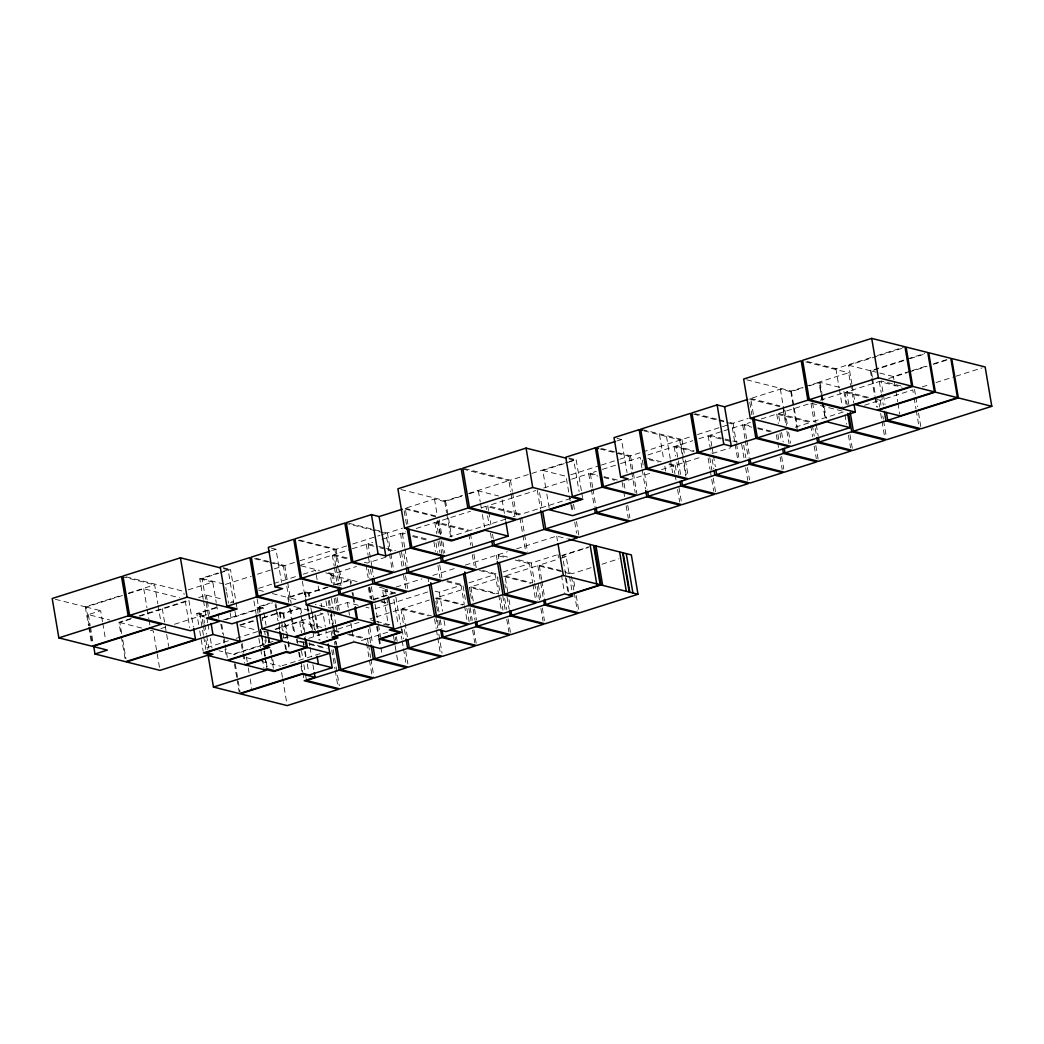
<?xml version="1.0" encoding="UTF-8"?>
<svg xmlns="http://www.w3.org/2000/svg" width="1044" height="1044" viewBox="0 0 1044 1044"><rect width="100%" height="100%" fill="white"/><g stroke="black" fill="none" stroke-linecap="round" stroke-linejoin="round"><path stroke-width="0.75" stroke-dasharray="5 3.75" d="M55.358 599.295L85.308 606.838L122.278 595.106M128.438 593.149L154.629 584.836L157.814 603.745M807.156 361.472L835.892 368.702L875.812 356.03M877.351 355.547L903.451 347.261M89.34 625.943L86.143 607.047L122.526 595.498M128.595 593.579L143.746 588.764L179.529 597.768M851.891 384.166L848.694 365.269L904.522 347.548M616.86 440.986L621.493 439.524L627.079 472.593M753.376 414.259L750.701 398.508L780.351 389.099L790.791 391.722L803.136 387.807M271.349 550.762L275.981 549.288L281.567 582.369M407.891 524.036L405.229 508.284L434.474 499.006L444.692 501.577L463.053 495.743M822.215 401.04L819.018 382.143L848.668 372.734L853.731 402.658M203.241 599.282L199.782 578.807L222.15 571.707M223.651 571.225L228.127 569.802L233.712 602.884M400.961 489.558L445.553 500.781L462.531 495.391M468.704 493.434L508.846 480.684L510.712 491.711M464.319 468.573L510.464 480.201L567.584 462.061M569.124 461.578L573.756 460.104L579.094 491.607M746.721 379.82L791.339 391.043L803.736 387.115M805.276 386.619L819.227 382.195L822.424 401.092M102.521 621.728L100.642 610.701L88.296 614.616L109.724 620.005M208.526 616.391L202.131 578.585L218.574 573.365M220.062 572.895L230.528 569.567L235.853 601.07M469.174 493.799L478.361 490.889L498.497 495.952M545.738 487.757L542.802 470.439L576.184 459.843L581.508 491.346M809.309 385.849L820.114 382.417L840.25 387.481M848.694 365.269L870.396 370.724L924.671 353.498M872.379 377.262L871.309 370.959L908.528 359.149M910.081 358.653L925.597 353.733M188.207 589.86L212.767 582.069L216.225 602.545M225.321 584.418L251.291 576.184M257.398 574.239L272.68 569.398M274.207 568.902L283.368 566.005L285.769 580.177M255.871 558.266L284.79 565.548L298.453 561.215M299.967 560.732L334.876 549.653L340.997 585.88M299.524 540.048L336.103 549.261L346.686 545.908M352.741 543.976L379.951 535.35M381.465 534.867L385.993 533.419L389.19 552.328M384.375 532.205L387.415 532.975L402.527 528.186M570.65 474.824L599.856 465.546M601.396 465.063L618.296 459.699M619.836 459.203L629.062 456.28L631.463 470.452M601.409 448.502L630.485 455.823L641.055 452.47M642.569 451.987L680.323 440.007L686.443 476.234M642.177 429.567L681.967 439.485L691.272 436.536M697.483 434.565L728.529 424.712M730.004 422.507L733.058 423.277L748.156 418.474M131.309 618.387L118.912 622.328L121.039 634.922M139.048 615.934L188.873 600.117L193.401 626.896M871.309 370.959L893.416 376.519L910.472 371.103M912.025 370.62L927.542 365.687M933.741 363.717L949.257 358.797M121.704 633.577L119.838 622.55L132.196 618.635M139.909 616.182L189.329 600.496M198.582 597.559L206.307 595.106L222.855 599.269M299.693 565.47L332.331 555.108L349.048 559.323M335.75 565.639L333.884 554.612L350.849 549.235M352.389 548.739L366.274 544.342L373.869 546.247M371.808 565.822L368.075 543.767L372.708 542.293M381.96 539.356L400.465 533.484L406.547 535.011M404.667 547.082L402.266 532.91L405.372 531.931M416.217 528.486L434.826 522.587L468.273 531.004L449.664 536.903M438.323 533.079L436.457 522.065L470.505 511.26M481.336 507.815L485.982 506.34L519.429 514.77L513.243 516.728M488.527 510.516L487.718 505.792L535.716 490.563M543.689 488.031L570.076 479.653M571.629 479.157L588.699 473.741L597.821 476.038M592.692 487.404L590.291 473.232L596.333 471.314M602.375 469.395L618.988 464.123M620.501 463.653L640.129 457.416L641.995 468.443M647.946 454.936L674.163 446.61L693.934 451.595M680.597 474.446L675.807 446.101L692.772 440.712M698.932 438.754L708.184 435.818L723.401 439.641M711.864 446.271L709.998 435.244L722.435 431.289M723.988 430.807L742.649 424.882L751.771 427.179M746.591 438.571L744.189 424.386L750.388 422.428M761.233 418.983L776.736 414.063L810.183 422.481L794.693 427.401M778.38 413.541L810.979 403.193L844.439 411.61L811.827 421.959L778.38 413.541L780.246 424.569M820.31 400.23L845.066 392.374L867.877 398.116M848.837 404.446L846.71 391.852L879.309 381.504L902.12 387.246M888.744 378.515L907.158 372.669M908.698 372.173L927.124 366.327M933.271 364.382L947.078 359.997M258.586 588.359L272.432 583.974M273.972 583.479L297.057 576.158M303.217 574.2L315.523 570.298L317.115 579.746M198.66 624.573L196.794 613.546L218.144 606.76M230.346 602.897L233.386 601.931L228.871 600.783M203.423 635.235L199.691 613.18L219.54 606.877M160.88 628.579L166.923 626.661M174.478 624.273L203.188 615.151L204.533 623.033M331.522 582.696L330.191 574.826L331.666 574.357L333.532 585.384M328.586 572.738L333.14 573.887L356.448 566.487M385.836 557.157L367.331 563.042L361.25 561.502M505.505 519.181L469.917 530.482L436.457 522.065M570.716 498.484L521.178 514.209L487.718 505.792M628.279 480.214L652.448 472.541M661.504 469.669L673.589 465.833L674.92 473.715M669.139 463.784L675.22 465.311L701.438 456.998M712.334 453.54L730.839 447.667M864.589 405.216L878.526 400.792L879.583 407.095M877.117 399.5L880.157 400.27L912.756 389.921L913.826 396.224M922.191 386.933L929.865 384.492M936.011 382.548L954.438 376.701M955.965 376.205L982.065 367.919M203.149 624.182L201.818 616.299L206.36 614.864L199.691 613.18M258.09 613.52L257.02 607.216L270.226 603.027M272.406 593.592L287.766 597.455L305.331 591.883L308.972 592.809L327.177 587.028M260.217 611.706L259.421 606.982L272.628 602.793M328.116 587.237L308.437 593.475L304.822 592.574L288.679 597.69L299.302 600.365M223.403 619.966L260.661 608.143L261.196 611.288M334.772 584.614L349.949 579.798L350.745 584.523M225.856 619.705L263.062 607.895L265.998 625.226M335.685 584.823L350.836 580.02L357.009 581.573M239.728 624.964L255.219 620.045M262.971 617.578L280.027 612.176L283.668 613.089L299.811 607.96L300.868 614.263M240.642 625.186L254.619 620.749M262.383 618.296L279.466 612.867L283.107 613.794L300.724 608.195L311.19 610.831M383.657 596.868L382.587 590.565L387.076 589.142L388.146 595.445M358.196 605.259L347.391 602.532L329.93 608.078L315.314 604.398M396.081 587.08L421.854 578.898M432.803 575.427L457.481 567.597M465.246 565.13L496.305 555.277L505.766 557.653M498.079 554.703L507.332 551.767M516.584 548.831L556.7 536.107L567.31 538.769M228.44 640.794L206.803 647.658L209.857 648.428M236.166 638.341L257.816 631.476M275.655 628.906L323.144 613.833L325.271 626.439M274.99 629.649L299.667 621.819L322.479 627.561M374.248 599.543L395.167 592.901L400.504 624.39M375.096 608.691L388.172 604.541M427.779 591.961L390.795 603.706L381.765 601.435M273.032 641.434L232.786 654.21L219.031 650.738M283.864 637.988L286.969 637.01M262.148 645.388L233.673 654.431L236.805 655.214M285.038 638.132L288.079 637.153M435.152 591.191L439.289 592.235L461.056 585.319L464.254 604.215M469.03 582.787L495.248 574.474L498.445 593.37M503.051 571.995L529.438 563.616L532.636 582.513M518.62 559.871L531.252 563.042L556.517 555.03M561.711 555.486L588.999 546.821M568.588 591.896L562.468 555.669L588.242 547.5M308.776 638.302L332.553 630.759L340.122 632.664M334.941 634.987L334.145 630.263L358.953 622.381M374.666 617.395L368.467 619.366L375.161 621.049M376.205 616.9L391.683 611.993M393.236 611.497L400.974 609.043L428.236 615.908M407.395 636.879L402.592 608.535L429.345 600.039M438.989 611.914L436.588 597.742L463.471 589.207M473.245 601.044L470.844 586.872L499.123 577.893M507.684 591.778L505.009 576.027L537.79 565.626L563.525 572.099M541.601 579.342L539.213 565.169L558.684 558.984M560.184 558.514L566.174 556.609L572.034 591.256M282.102 665.733L320.886 653.413M361.407 640.559L365.87 639.15L371.99 675.377M349.283 634.073L367.449 638.641L389.164 631.75M591.087 567.662L572.517 573.561L564.948 571.655M601.918 564.217L618.948 558.814M643.861 430.82L680.323 440.007M805.785 361.942L848.668 372.734M900.828 385.928L881.058 380.943L883.198 393.549M846.71 391.852L869.521 397.594M750.701 398.508L779.777 405.829M779.829 406.677L749.227 398.978L751.889 414.729M744.189 424.386L751.784 426.304M757.866 427.831L771.555 431.276M757.853 428.706L770.015 431.772M694.965 413.685L717.815 419.44M719.342 419.818L723.91 420.967M693.542 414.129L725.541 422.194M727.068 422.572L731.635 423.72L734.832 442.617M709.998 435.244L723.675 438.689M725.202 439.067L731.283 440.594M732.797 440.986L737.364 442.134M724.914 440.02L730.996 441.56M675.807 446.101L694.051 450.682M617.004 438.389L621.493 439.524M647.854 458.42L661.544 461.866M649.264 459.712L658.386 462.009M669.021 464.684L673.589 465.833M599.987 448.959L629.062 456.28M568.719 457.964L576.184 459.843M569.15 458.942L573.756 460.104M590.291 473.232L597.899 475.151M603.98 476.677L617.67 480.123M603.902 477.565L614.551 480.253M542.802 470.439L566.044 476.286L572.164 512.513M462.727 469.082L508.846 480.684M405.229 508.284L435.635 515.932M435.739 516.767L403.806 508.741L406.468 524.479M562.468 555.669L566.174 556.609M507.58 557.078L498.105 554.703L498.875 559.44M539.213 565.169L563.434 571.264M515.24 560.041L529.438 563.616M565.039 572.477L571.094 574.004L574.03 591.335M402.266 532.91L405.307 533.68M412.915 535.598L429.632 539.8M412.628 536.551L427.831 540.374M349.322 523.383L382.848 531.827M344.846 523.07L385.993 533.419M482.628 570.389L496.84 573.965L499.763 591.295M505.009 576.027L532.27 582.878M479.47 570.494L495.248 574.474M503.586 576.471L530.848 583.335M368.075 543.767L377.197 546.064M378.724 546.443L384.805 547.969M386.319 548.361L395.441 550.658M379.951 547.787L386.032 549.314M387.559 549.692L392.113 550.841M298.297 540.44L334.876 549.653M447.08 580.777L462.87 584.744L465.794 602.075M470.844 586.872L498.105 593.723M495.182 593.788L469.448 587.315L470.244 592.039M446.858 581.743L461.056 585.319M333.884 554.612L349.087 558.449M271.375 548.126L275.981 549.288M436.588 597.742L463.836 604.606M435.296 598.147L462.544 605.011M301.22 565.848L319.464 570.442M325.793 572.882L331.666 574.357M330.191 574.826L349.949 579.798M379.442 587.224L385.549 588.764M395.167 592.901L385.458 590.447L386.528 596.75M382.587 590.565L392.805 593.136L372.186 599.687L375.096 600.417M254.449 558.723L268.151 562.168M269.665 562.546L283.368 566.005M380.903 601.879L388.172 603.706M402.592 608.535L431.368 615.777M223.168 567.727L230.528 569.567M223.507 568.641L228.127 569.802M365.922 607.203L369.015 607.986M258.586 590.121L266.259 592.052M202.131 578.585L223.781 584.027M383.37 624.116L387.911 625.252M199.782 578.807L212.767 582.069M293.742 606.433L299.811 607.96M320.156 613.089L323.144 613.833M259.421 606.982L263.062 607.895M257.02 607.216L260.661 608.143M126.05 576.836L183.6 591.322L184.135 594.48M121.509 576.51L154.629 584.836M334.145 630.263L340.2 631.777M347.691 634.569L365.87 639.15M196.794 613.546L203.188 615.151M263.453 631.137L267.277 632.09L267.812 635.248M201.818 616.299L204.898 617.082M240.629 626.074L257.529 630.328M299.863 641.133L307.432 643.039M308.946 643.417L325.611 647.619M297.553 641.368L303.778 642.934M309.99 644.5L327.085 648.794M86.143 607.047L100.642 610.701M119.838 622.55L142.663 628.305M150.284 630.211L153.324 630.981L159.719 668.786M246.175 657.576L252.426 659.142M261.796 661.504L280.549 666.229M376.506 621.389L390.13 624.86M914.518 389.373L915.575 395.663M915.849 397.242L917.441 406.69M918.511 412.993L920.899 427.166M914.087 397.803L915.953 408.83M916.227 410.396L918.89 426.148M893.416 376.519L893.951 379.677M894.212 381.243L895.543 389.125M895.817 390.691L897.683 401.718M897.944 403.297L899.811 414.324M883.459 395.128L885.051 404.576M879.309 381.504L881.175 392.531M881.436 394.11L883.302 405.124M880.157 400.27L881.227 406.573M882.832 416.021L883.354 419.166M883.629 420.745L886.291 436.496M880.653 413.385L881.71 419.688M881.984 421.267L884.646 437.018M872.64 378.828L875.577 396.159M875.838 397.738L877.443 407.186M870.396 370.724L871.453 377.028M871.727 378.607L874.65 395.924M874.924 397.503L876.516 406.951M852.152 385.745L854.814 401.496M845.066 392.374L847.206 404.968M843.878 391.409L846.018 404.015M850.012 434.735L852.413 448.907M844.961 414.755L846.567 424.203M848.433 435.231L850.56 447.837M835.892 368.702L839.089 387.611M839.363 389.177L842.286 406.507M820.114 382.417L821.98 393.444M822.254 395.023L823.311 401.314M824.382 407.617L826.248 418.644M822.698 402.671L825.36 418.422M822.476 402.619L825.138 418.37M812.571 402.684L816.03 423.159M816.304 424.738L818.157 435.766M810.979 403.193L814.176 422.089M815.247 428.392L816.578 436.262M812.362 425.104L814.229 436.131M815.821 445.579L818.222 459.765M810.718 425.626L812.584 436.653M814.176 446.101L816.317 458.707M791.339 391.043L797.459 427.27M790.791 391.722L793.192 405.894M793.453 407.473L797.459 431.107M784.905 410.135L787.567 425.887M788.638 432.19L790.504 443.204M780.351 389.099L786.484 425.326M783.157 409.026L785.819 424.777M786.889 431.081L789.016 443.674M781.578 432.438L783.17 441.886M776.736 414.063L778.328 423.512M779.933 432.96L781.264 440.842M777.91 434.382L778.968 440.685M781.63 456.437L783.77 469.03M776.358 434.878L777.428 441.181M777.689 442.747L778.498 447.471M780.09 456.92L782.217 469.526M746.851 440.137L749.788 457.468M742.649 424.882L745.038 439.054M745.312 440.633L748.235 457.951M743.706 445.24L745.847 457.833M747.439 467.294L749.579 479.888M741.645 444.235L744.307 459.986M745.638 467.856L747.765 480.462M733.058 423.277L736.255 442.173M736.516 443.752L739.452 461.07M735.093 444.196L737.769 459.947M712.125 447.837L713.196 454.14M713.457 455.719L715.323 466.746M708.184 435.818L711.121 453.135M712.191 459.438L713.783 468.887M709.789 457.663L711.917 470.27M713.248 478.139L715.649 492.311M708.145 458.185L710.011 469.213M710.272 470.792L713.744 491.267M681.967 439.485L684.355 453.657M685.425 459.96L688.087 475.712M679.605 439.824L685.738 476.051M674.163 446.61L675.755 456.071M676.825 462.361L678.952 474.968M675.22 465.311L676.564 473.193M678.952 487.365L681.615 503.117M675.181 475.281L675.977 480.005M677.582 489.466L679.709 502.06M666.49 436.522L670.222 458.577M670.483 460.156L672.623 472.749M659.508 434.695L663.775 459.895M664.832 466.198L666.163 474.067M642.308 460.039L643.378 466.342M644.435 472.645L647.371 489.975M642.269 470.022L645.466 488.918M630.485 455.823L636.879 493.629M631.724 472.032L635.183 492.507M624.012 483.228L625.082 489.532M627.744 505.283L629.871 517.876M622.146 482.158L623.477 490.041M623.751 491.607L624.808 497.91M626.152 505.792L628.279 518.385M592.966 488.983L595.889 506.314M588.699 473.741L591.1 487.913M591.361 489.492L594.297 506.823M581.769 492.912L582.565 497.649M573.548 504.226L574.879 512.095M576.484 521.543L578.885 535.729M571.786 504.787L573.117 512.656M574.722 522.104L576.575 533.132M573.848 581.43L575.179 589.312M576.249 595.602L578.911 611.353M574.291 592.914L577.228 610.231M565.443 577.541L567.845 591.713M556.7 536.107L557.496 540.831M558.005 554.547L558.527 557.705M561.463 575.022L564.399 592.353M546.808 494.06L549.196 508.232M539.565 492.651L542.227 508.402M537.268 490.067L540.466 508.963M541.875 580.921L544.798 598.251M537.79 565.626L543.115 597.129M538.326 584.405L540.727 598.577M542.319 608.039L544.459 620.632M537.177 586.428L539.565 600.613M540.896 608.482L543.037 621.089M531.252 563.042L534.45 581.939M534.711 583.518L537.647 600.848M521.7 517.354L524.362 533.106M524.636 534.685L527.559 552.015M532.91 584.092L535.298 598.264M519.964 517.915L522.626 533.667M522.887 535.246L525.55 550.984M510.464 480.201L512.33 491.215M512.591 492.794L516.597 516.415M510.973 493.29L514.966 516.91M502.125 499.88L504.526 514.066M504.787 515.632L505.583 520.356M509.015 599.647L510.346 607.53M504.931 584.353L505.453 587.498M507.058 596.946L509.185 609.552M504.696 598.408L506.562 609.422M508.154 618.883L510.555 633.056M496.305 555.277L497.101 560.002M488.788 512.095L490.915 524.688M492.52 534.136L493.316 538.861M502.751 595.693L505.413 611.445M506.758 619.327L508.885 631.92M485.982 506.34L486.504 509.498M487.574 515.801L489.179 525.249M490.51 533.119L491.567 539.422M500.833 597.586L502.96 610.192M498.719 594.949L501.381 610.688M478.361 490.889L480.227 501.916M480.488 503.482L481.297 508.219M482.354 514.509L484.494 527.116M470.439 533.628L472.58 546.234M473.911 554.103L476.299 568.275M468.808 534.15L470.661 545.177M472.266 554.625L474.133 565.652M474.576 608.913L476.442 619.94M470.505 593.618L471.575 599.909M473.167 609.37L475.033 620.384M470.165 607.699L472.293 620.306M473.898 629.754L476.286 643.926M468.873 608.117L471.001 620.71M472.593 630.158L474.733 642.765M466.864 608.378L469.265 622.55M464.528 605.794L467.19 621.545M445.553 500.781L451.674 537.007M444.692 501.577L446.558 512.604M446.832 514.17L450.825 537.804M439.211 519.86L441.873 535.598M442.943 541.901L444.809 552.928M434.474 499.006L437.136 514.757M438.206 521.047L440.607 535.233M437.788 520.303L440.19 534.476M441.26 540.779L443.387 553.385M439.654 540.962L441.795 553.568M434.826 522.587L436.679 533.601M438.01 541.484L439.876 552.511M435.987 542.906L437.58 552.354M439.72 564.961L441.847 577.554M433.912 541.901L435.518 551.349M437.906 565.535L440.046 578.128M439.289 592.235L442.486 611.131M444.078 620.58L445.41 628.462M440.32 619.797L441.912 629.245M435.818 601.305L436.353 604.45M436.627 606.029L437.684 612.332M439.015 620.201L440.346 628.083M437.462 620.423L438.793 628.305M435.909 616.913L437.775 627.94M438.845 634.243L442.043 653.139M427.923 576.98L428.719 581.704M434.552 619.001L436.157 628.449M436.418 630.028L437.488 636.331M437.749 637.91L440.411 653.661M404.928 548.661L407.865 565.992M400.465 533.484L402.867 547.656M403.924 553.959L406.064 566.566M401.522 552.185L403.924 566.357M405.529 575.805L407.656 588.411M399.721 552.759L402.123 566.931M403.454 574.813L405.855 588.986M400.974 609.043L403.375 623.216M404.446 629.519L405.777 637.401M387.415 532.975L390.613 551.871M390.887 553.451L393.81 570.781M389.464 553.894L392.126 569.646M402.044 629.323L403.65 638.771M405.777 651.378L407.904 663.971M400.766 625.969L401.562 630.693M401.366 636.174L401.888 639.333M402.162 640.899L403.232 647.202M403.493 648.781L406.155 664.532M393.875 599.439L398.142 624.638M396.394 636.775L397.19 641.499M395.219 637.153L395.754 640.298M393.51 636.266L394.841 644.135M395.102 645.714L396.433 653.596M396.707 655.162L397.764 661.465M386.802 598.329L387.598 603.054M383.918 598.447L388.446 625.226M372.069 567.388L373.674 576.836M366.274 544.342L368.141 555.369M368.401 556.935L369.472 563.238M370.529 569.541L371.873 577.41M375.044 604.267L378.241 623.164M378.502 624.743L380.642 637.336M368.401 569.332L369.994 578.794M371.338 586.663L373.726 600.835M377.302 626.113L379.168 637.14M379.442 638.706L382.104 654.457M376.584 626.478L378.581 637.492M378.711 639.072L379.781 645.375M366.039 565.104L368.18 577.71M369.772 587.159L371.899 599.752M369.289 587.681L371.142 598.708M368.362 587.446L370.228 598.473M369.798 627.235L372.46 642.987M368.31 629.362L370.711 643.548M367.449 638.641L368.258 643.365M368.519 644.944L370.646 657.537M370.92 659.116L373.843 676.447M350.836 580.02L351.371 583.178M352.963 592.627L353.498 595.772M353.759 597.351L355.091 605.22M352.076 592.405L352.611 595.55M352.872 597.129L354.203 604.998M347.391 602.532L349.518 615.138M350.849 623.007L353.786 640.337M336.103 549.261L338.504 563.434M339.574 569.737L342.236 585.488M336.011 567.218L339.209 586.115M332.331 555.108L334.197 566.135M334.458 567.714L337.382 585.045M333.14 573.887L335.007 584.914M337.134 597.52L339.274 610.114M335.659 597.99L337.799 610.583M334.184 598.447L336.051 609.474M331.418 598.46L333.284 609.474M333.545 611.053L335.685 623.659M335.946 625.226L337.277 633.108M329.343 600.248L330.948 609.696M331.209 611.275L333.336 623.881M333.61 625.447L335.202 634.896M335.998 641.277L336.533 644.435M331 614.381L334.471 634.856M335.529 641.146L336.064 644.305M328.312 600.692L329.643 608.561M330.7 614.864L332.305 624.312M332.566 625.891L333.897 633.76M332.553 630.759L333.088 633.917M334.419 641.786L334.941 644.931M325.963 600.913L327.294 608.783M327.568 610.362L329.956 624.534M331.026 630.837L331.822 635.561M333.18 649.525L339.3 685.751M331.757 649.968L334.954 668.878M335.215 670.444L337.878 686.195M325.545 628.018L327.15 637.78M318.185 586.049L319.516 593.919M321.121 603.367L321.643 606.525M315.719 615.06L318.12 629.232M318.381 630.811L319.986 640.259M314.805 614.825L317.206 628.997M317.467 630.576L319.059 640.024M308.972 592.809L309.507 595.954M312.169 611.706L315.366 630.602M308.437 593.475L308.972 596.633M310.838 607.66L314.557 629.702M311.751 624.86L312.561 629.584M312.822 631.163L314.153 639.032M305.331 591.883L306.388 598.186M307.719 606.068L311.725 629.689M304.822 592.574L305.618 597.298M307.223 606.747L308.019 611.471M308.293 613.05L310.955 628.801M302.355 581.221L305.292 598.551M309.181 642.647L309.716 645.805M309.99 647.371L311.582 656.833M312.913 664.702L313.983 671.005M300.724 608.195L301.533 612.919M302.59 619.222L305.527 636.553M301.142 615.843L303.804 631.594M303.582 641.943L304.117 645.088M305.187 651.391L306.244 657.694M307.314 663.997L308.646 671.866M299.667 621.819L301.533 632.834M303.125 642.295L303.66 645.44M304.731 651.743L305.788 658.046M301.455 650.582L302.799 658.464M303.856 664.767L305.187 672.636M305.461 674.215L306.257 678.939M284.79 565.548L291.185 603.354M297.057 638.784L297.853 643.509M299.419 652.396L300.776 660.839M301.011 661.844L302.643 671.866M302.877 672.871L303.948 679.161M296.509 639.463L297.044 642.608M298.649 652.056L299.98 659.938M301.037 666.242L302.107 672.532M286.826 586.48L289.488 602.231M290.545 608.717L291.876 616.599M292.15 618.165L294.813 633.917M287.766 597.455L288.562 602.192M289.632 608.482L293.899 633.682M283.668 613.089L284.464 617.813M285.534 624.116L289.801 649.316M283.107 613.794L286.304 632.69M286.578 634.269L287.635 640.559M287.909 642.138L289.24 650.007M280.027 612.176L281.358 620.045M281.619 621.624L283.224 631.072M285.625 645.244L286.421 649.968M279.466 612.867L280.536 619.17M281.593 625.473L282.663 631.777M282.937 633.343L283.733 638.067M284.79 644.37L285.86 650.673M275.825 603.432L278.748 620.762M279.022 622.341L280.353 630.211M275.172 604.776L275.707 607.934M275.968 609.5L277.834 620.527M278.905 626.831L279.427 629.976M281.619 672.519L282.415 677.256M282.676 678.822L286.943 704.021M267.995 631.346L268.791 636.07M269.065 637.636L269.861 642.36M271.192 650.242L271.727 653.387M272.797 659.691L274.128 667.573M268.073 636.814L268.869 641.538M270.2 649.42L271.009 654.144M271.27 655.723L273.397 668.317M267.055 631.529L268.921 642.556M262.266 617.591L262.801 620.736M264.667 631.764L265.189 634.909M265.463 636.488L266.52 642.791M265.006 640.063L265.541 643.208M257.111 598.786L259.499 612.972M260.909 630.485L261.548 633.995M261.705 635.209L263.414 645.022M264.367 650.96L265.163 655.684M266.233 661.987L267.029 666.711M260.491 629.454L261.287 634.178M263.153 645.205L261.561 635.757L263.036 645.166M264.223 651.508L265.019 656.232M265.28 657.798L266.886 667.246M260.374 629.415L261.17 634.139M264.093 651.469L264.902 656.193M265.163 657.772L266.755 667.22M253.94 600.939L256.067 613.546M258.86 638.197L260.452 647.645M260.713 649.224L262.057 657.094M262.318 658.673L263.91 668.121M246.423 657.015L247.219 661.739M248.289 668.043L249.085 672.767M250.155 679.07L251.748 688.518M236.127 602.649L236.923 607.373M242.025 643.013L243.617 652.461M243.891 654.04L245.223 661.909M241.373 644.357L242.704 652.226M242.965 653.805L244.57 663.253M234.991 611.379L236.322 619.249M225.856 587.576L226.391 590.721M226.652 592.3L228.519 603.328M230.124 612.776L231.455 620.645M235.278 663.88L240.068 692.224M234.391 663.658L236.792 677.83M237.053 679.409L239.18 692.002M221.746 624.338L223.612 635.352M223.873 636.931L224.943 643.234M225.204 644.814L227.344 657.407M220.819 624.103L222.424 633.551M223.494 639.855L224.016 643M225.086 649.303L226.417 657.172M216.486 604.124L217.818 611.993M218.092 613.572L218.888 618.296M206.307 595.106L207.103 599.83M207.378 601.409L209.505 614.016M206.895 618.009L207.691 622.733M207.952 624.312L209.283 632.181M210.353 638.484L211.945 647.933M203.515 600.848L206.177 616.599M204.794 624.599L206.386 634.06M206.66 635.626L208.787 648.233M203.41 625.747L204.741 633.63M205.812 639.933L207.417 649.381M203.684 636.814L205.825 649.407M199.717 630.863L203.188 651.339M185.206 600.77L189.734 627.548M162.277 608.561L168.671 646.366M158.088 605.311L160.75 621.063M143.746 588.764L146.943 607.66M147.217 609.239L148.809 618.687M149.083 620.266L149.879 624.991M122.774 639.881L125.959 658.777M121.313 636.501L125.045 658.555M102.769 623.294L105.457 639.058M88.375 614.59L90.162 625.643M90.515 627.183L93.086 642.96M89.601 627.522L92.277 643.274M85.308 606.838L88.505 625.734M88.779 627.313L91.441 643.065"/><path stroke-width="1.5" d="M220.428 567.871L180.429 557.809L122.931 576.053L129.6 615.425L190.269 630.707L219.423 621.441L206.438 618.178L234.783 609.187L187.098 597.181L129.6 615.425M566.07 458.172L526.072 448.098L462.779 468.195L469.435 507.567L517.119 519.573L580.425 499.476L532.727 487.483L469.435 507.567M871.714 338.4L802.614 360.324L809.27 399.708L842.56 408.087L911.647 386.149L904.991 346.778L871.714 338.4L878.369 377.771L911.647 386.149M402.266 509.224L379.129 516.571L371.442 514.627L346.269 522.613L352.937 561.998L394.084 572.347L443.922 556.53L410.462 548.113L385.797 555.943L378.098 553.999L352.937 561.998M642.295 430.428L639.176 429.645L614.002 437.645L620.671 477.017L628.149 478.896L603.471 486.726L596.816 447.354L615.321 441.481M747.687 399.461L724.614 406.795L717.137 404.902L691.911 412.915L698.566 452.287L739.713 462.649L789.551 446.832L755.882 438.349L731.27 446.166L723.792 444.287L698.566 452.287M598.46 448.581L595.393 447.811L565.744 457.22L572.399 496.592L582.839 499.215L549.47 509.811L572.699 515.658L635.718 495.652L602.049 487.183L572.399 496.592M269.809 551.245L251.304 557.118L257.959 596.489L291.446 604.92L341.532 589.025L300.385 578.676L274.977 586.741L268.308 547.356L293.729 539.291L300.385 578.676M58.855 637.884L128.177 615.882L161.285 624.221L91.963 646.21L58.855 637.884L52.2 598.499L121.509 576.51L128.177 615.882M404.55 528.16L467.856 508.076L515.501 520.069L452.209 540.153L404.55 528.16L397.894 488.788L461.187 468.691L467.856 508.076M807.86 400.152L801.192 360.78L743.641 379.05L750.31 418.422L807.86 400.152L855.323 412.106L853.992 404.224M809.27 399.708L878.369 377.771M301.612 578.285L351.515 562.442L392.661 572.804L342.758 588.633L301.612 578.285L294.956 538.9L344.846 523.07L351.515 562.442M620.671 477.017L645.831 469.03L686.978 479.379L637.14 495.208L603.471 486.726M647.306 468.56L697.144 452.744L738.291 463.092L688.622 478.87L647.306 468.56L640.651 429.188L690.489 413.359L697.144 452.744M912.743 386.424L855.349 404.641L877.051 410.096L934.432 391.892L927.777 352.507L906.075 347.052L912.743 386.424L934.432 391.892M226.887 606.355L256.537 596.946L290.023 605.376L231.977 623.803L208.8 617.957L237.184 608.952L226.887 606.355L220.232 566.983L249.881 557.574L256.537 596.946M257.959 596.489L282.637 588.659L274.977 586.741M408.687 528.76L411.884 547.656L441.129 538.378L451.36 540.949L485.016 530.261L508.258 536.107L505.857 521.935M753.899 417.404L757.37 437.88L787.019 428.471L797.459 431.107L826.783 421.789L850.012 427.635L847.611 413.463M855.323 412.106L797.994 430.428L750.31 418.422M93.712 646.092L94.952 653.988L107.323 650.086L92.799 646.419L150.414 628.136L195.528 639.502L193.662 628.475M935.359 392.113L877.965 410.331L900.072 415.903L957.465 397.686L950.81 358.314L928.703 352.741L935.359 392.113L957.465 397.686M508.258 536.107L445.344 556.074L411.884 547.656M850.012 427.635L791.039 446.362L757.37 437.88M195.528 639.502L125.567 661.7L94.952 653.988M240.055 641.303L212.963 634.491L126.494 661.935L159.98 670.365L209.857 654.536L203.45 652.918L240.055 641.303L236.857 622.407M306.349 604.841L338.987 594.493L372.434 602.91L339.809 613.272L306.349 604.841L305.553 600.117M340.54 593.997L372.93 583.713L406.377 592.131L374 602.414L340.54 593.997L339.744 589.273M374.744 583.139L407.121 572.856L440.568 581.286L408.191 591.557L374.744 583.139L373.935 578.415M408.935 572.295L441.481 561.959L474.929 570.376L442.382 580.712L408.935 572.295L408.126 567.558M443.126 561.437L492.637 545.725L526.085 554.142L476.573 569.854L443.126 561.437L442.317 556.713M494.386 545.164L543.924 529.438L577.384 537.856L527.833 553.581L494.386 545.164L493.577 540.44M545.699 528.877L595.354 513.113L628.814 521.543L579.146 537.295L545.699 528.877L542.763 511.56M596.959 512.604L646.797 496.787L680.244 505.218L630.406 521.034L596.959 512.604L596.163 507.88M648.441 496.265L680.818 485.995L714.279 494.412L681.889 504.696L648.441 496.265L647.632 491.541M682.463 485.473L714.853 475.19L748.3 483.607L715.91 493.89L682.463 485.473L681.667 480.749M716.654 474.615L749.305 464.254L782.752 472.671L750.101 483.033L716.654 474.615L715.858 469.891M750.845 463.771L783.391 453.435L816.839 461.853L784.292 472.188L750.845 463.771L750.049 459.047M785.036 452.913L817.648 442.565L851.095 450.982L818.496 461.331L785.036 452.913L784.24 448.189M819.227 442.069L851.734 431.746L885.181 440.163L852.674 450.486L819.227 442.069L818.431 437.332M853.379 431.224L885.964 420.876L919.425 429.306L886.826 439.641L853.379 431.224L850.181 412.328M886.395 412.445L887.726 420.327L958.353 397.908L991.8 406.325L985.144 366.953L951.684 358.536L958.353 397.908M259.773 614.538L262.161 628.723L322.178 609.67L356.604 619.17L354.738 608.156M281.293 641.003L259.799 635.6L206.347 652.565L213.015 654.236L208.474 655.671L226.953 660.33L267.329 647.515L263.675 646.601L281.293 641.003L279.701 631.555M991.8 406.325L921.173 428.745L887.726 420.327M306.466 647.345L282.219 641.238L266.076 646.353L269.717 647.28L227.866 660.565L244.831 664.832L286.682 651.547L290.336 652.461L306.466 647.345L304.874 637.897M356.604 619.17L315.627 632.181L311.986 631.268L294.421 636.84L262.161 628.723M374.496 623.673L357.492 619.405L315.092 632.86L311.477 631.946L295.348 637.075L319.594 643.169L335.737 638.054L332.096 637.14L374.496 623.673L371.025 603.197M393.732 628.527L375.409 623.907L334.432 636.918L338.073 637.832L320.521 643.404L336.599 647.45L354.046 641.916L380.316 648.52L396.289 643.456L378.841 639.058L399.474 632.52L389.255 629.95L393.732 628.527L388.407 597.024M307.393 647.567L289.775 653.166L286.134 652.252L245.758 665.054L264.184 669.7L267.029 668.799L274.663 670.718L329.8 653.218L307.393 647.567L306.062 639.698M434.578 616.351L392.126 629.832L401.836 632.272L380.903 638.915L397.464 643.078L439.067 629.871L445.945 631.607L467.725 624.69L434.578 616.351L429.254 584.849M436.379 615.777L468.769 605.507L501.916 613.846L469.526 624.129L436.379 615.777L430.781 582.709M470.348 604.998L502.96 594.649L536.107 602.988L503.495 613.337L470.348 604.998L464.763 571.916M499.437 562.572L504.735 594.088L563.355 575.479L600.209 584.757L593.553 545.386L568.823 539.161M207.86 653.962L213.459 687.043L267.564 669.87L273.933 671.475L306.323 661.191L332.214 667.703L328.221 644.083M332.214 667.703L309.181 675.011L302.917 673.432L239.454 693.581L213.459 687.043M600.209 584.757L568.38 594.858L564.66 593.932L537.908 602.414L504.761 594.075M600.966 584.94L594.297 545.568L631.333 554.886L637.988 594.271L600.966 584.94L569.124 595.054L572.843 595.98L545.868 604.541L545.072 599.817M315.04 677.308L304.209 680.74L338.413 689.353L287.204 705.6L240.342 693.803L302.368 674.111L315.04 677.308L314.244 672.571M339.209 670.144L306.518 680.518L339.835 688.896L372.525 678.522L339.209 670.144L335.215 646.51M340.801 669.635L373.374 659.299L406.69 667.677L374.117 678.013L340.801 669.635L336.807 646.001M375.122 658.738L407.63 648.415L440.946 656.807L408.439 667.116L375.122 658.738L372.995 646.132M409.261 647.906L441.951 637.532L475.268 645.91L442.565 656.284L409.261 647.906L407.93 640.024M443.243 637.114L476.103 626.687L509.42 635.078L476.56 645.505L443.243 637.114L442.186 630.824M477.513 626.243L510.255 615.856L543.559 624.234L510.816 634.635L477.513 626.243L476.703 621.519M511.677 615.399L544.446 604.998L577.763 613.389L544.981 623.79L511.677 615.399L510.881 610.675M637.988 594.271L579.185 612.932L545.868 604.541M884.372 411.427L885.964 420.876M848.798 414.416L851.734 431.746M816.839 437.841L817.648 442.565M782.595 448.711L783.391 453.435M752.424 417.874L755.882 438.349M748.509 459.53L749.305 464.254M724.614 406.795L731.27 446.166M717.137 404.902L723.792 444.287M714.057 470.466L714.853 475.19M680.022 481.271L680.818 485.995M639.176 429.645L645.831 469.03M645.727 490.497L646.797 496.787M626.256 553.607L632.912 592.992M623.124 552.824L629.78 592.196M622.537 552.681L629.206 592.052M619.64 551.95L626.309 591.322M595.393 447.811L602.049 487.183M594.558 508.389L595.354 513.113M596.007 545.999L602.662 585.371M590.043 544.498L596.698 583.87M558.031 543.976L563.355 575.479M540.727 510.542L543.924 529.438M526.072 448.098L532.727 487.483M543.65 600.274L544.446 604.998M509.459 611.131L510.255 615.856M497.362 561.568L502.96 594.649M491.841 541.001L492.637 545.725M475.307 621.963L476.103 626.687M463.445 574.004L468.769 605.507M440.685 557.235L441.481 561.959M440.62 629.649L441.951 637.532M407.003 527.638L410.462 548.113M406.325 568.132L407.121 572.856M406.038 638.967L407.63 648.415M379.129 516.571L385.797 555.943M371.442 514.627L378.098 553.999M372.134 578.989L372.93 583.713M371.951 603.432L375.409 623.907M370.972 645.114L373.374 659.299M355.365 606.799L357.492 619.405M338.191 589.769L338.987 594.493M317.089 656.363L318.42 664.232M280.888 633.356L282.219 641.238M256.341 615.125L259.799 635.6M211.11 623.464L212.963 634.491M180.429 557.809L187.098 597.181"/></g></svg>
